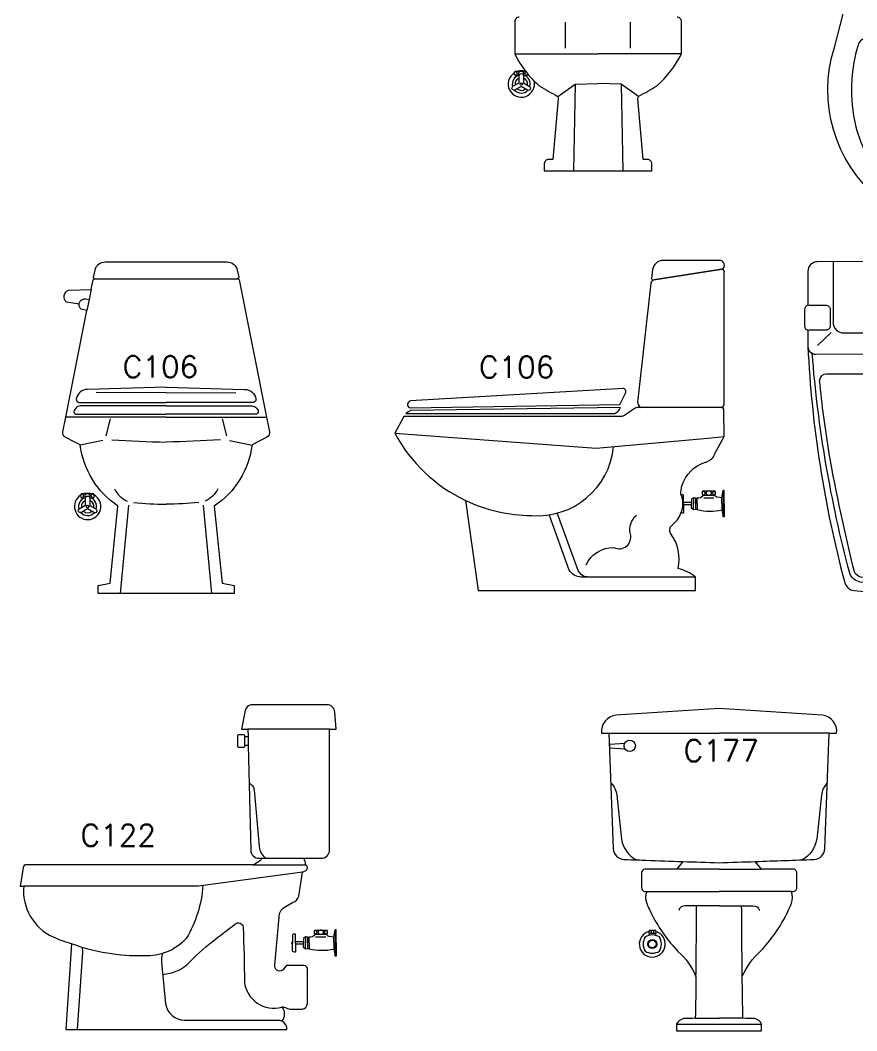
# Model space of a CAD drawing. Header units: inches. Extents: x -2548 to -2391, y 2200 to 2352.
# Drawn here: x -2435.884 to -2432.027, y 2323.943 to 2328.603 of the extents above; entities that cross this region are included whole.
import ezdxf
from ezdxf.enums import TextEntityAlignment as Align

# ---------------------------------------------------------------- set-up
doc = ezdxf.new("R2010")
doc.units = ezdxf.units.IN
doc.header["$MEASUREMENT"] = 0
for name, color, linetype in [('WC-DET1', 15, 'Continuous'), ('WC-DET2', 10, 'Continuous'), ('WC-OUT', 7, 'Continuous'), ('WC-SERIAL', 4, 'Continuous')]:
    doc.layers.add(name, color=color, linetype=linetype)
doc.styles.add('ROMANS', font='romans', dxfattribs={"height": 0.1})

msp = doc.modelspace()

# ---------------------------------------------------------------- linework, layer by layer
at = {"layer": 'WC-DET1', "color": 1}
for p, q in [((-2432.64969, 2327.45405), (-2432.96315, 2327.40496)), ((-2431.77668, 2326.97069), (-2432.16852, 2326.97087))]:
    msp.add_line(p, q, dxfattribs=at)
msp.add_lwpolyline([(-2431.57668, 2328.469, 0.0145019), (-2431.5847, 2328.49549, 0.1976894), (-2431.60667, 2328.51656, 0.0934371), (-2431.80173, 2328.55361, 0.0934371), (-2431.99679, 2328.51656, 0.1976894), (-2432.01876, 2328.49549, 0.0145019), (-2432.02678, 2328.469, 0.0663779), (-2432.05174, 2328.2818, 0.0663779), (-2432.02678, 2328.09461, 0.0789395), (-2431.96534, 2327.958, 0.1071612), (-2431.87334, 2327.86752, 0.1418281), (-2431.80173, 2327.84679, 0.1418281), (-2431.73012, 2327.86752, 0.1071612), (-2431.63812, 2327.958, 0.0789395), (-2431.57668, 2328.09461, 0.0663779), (-2431.55171, 2328.2818, 0.0663779)], format="xyb", close=True, dxfattribs=at)
for points in [[(-2433.6039, 2328.44759), (-2433.22002, 2328.44759)], [(-2432.83613, 2328.44759), (-2433.22002, 2328.44759)], [(-2433.60302, 2328.36767), (-2433.55453, 2328.36767)], [(-2433.40602, 2328.25054), (-2433.32634, 2328.30732), (-2433.22002, 2328.31054)], [(-2433.32634, 2328.30732), (-2433.33402, 2327.90854)], [(-2433.03402, 2328.25054), (-2433.11369, 2328.30732), (-2433.22002, 2328.31054)], [(-2433.11369, 2328.30732), (-2433.10602, 2327.90854)], [(-2435.55767, 2327.36044), (-2435.56672, 2327.31515)], [(-2435.56672, 2327.31515), (-2435.57696, 2327.26386)], [(-2435.21171, 2326.77251), (-2435.67371, 2326.77251)], [(-2435.46971, 2326.76451), (-2435.48971, 2326.68651)], [(-2435.21156, 2326.77251), (-2434.74956, 2326.77251)], [(-2434.95356, 2326.76451), (-2434.93356, 2326.68651)], [(-2434.15701, 2326.69825), (-2433.22915, 2326.62903), (-2432.69683, 2326.67775)], [(-2435.50371, 2326.66451), (-2435.60771, 2326.64251)], [(-2434.91956, 2326.66451), (-2434.81556, 2326.64251)], [(-2432.69683, 2326.67775), (-2432.63915, 2326.68303)], [(-2435.60256, 2326.41964), (-2435.54676, 2326.41964)], [(-2432.73715, 2326.43216), (-2432.68135, 2326.43216)], [(-2432.64915, 2326.39976), (-2432.64315, 2326.43376)], [(-2432.63915, 2326.37303), (-2432.63915, 2326.43376), (-2432.64315, 2326.43376)], [(-2435.42171, 2325.95851), (-2435.38371, 2326.36651)], [(-2435.00156, 2325.95851), (-2435.03956, 2326.36651)], [(-2432.78895, 2326.37816), (-2432.82655, 2326.37816)], [(-2432.78895, 2326.36736), (-2432.82655, 2326.36736)], [(-2432.77935, 2326.40096), (-2432.78895, 2326.39336), (-2432.78895, 2326.37276)], [(-2432.77935, 2326.34456), (-2432.78895, 2326.35216), (-2432.78895, 2326.37276)], [(-2432.76935, 2326.39916), (-2432.77935, 2326.40096), (-2432.77935, 2326.37255)], [(-2432.76935, 2326.34595), (-2432.77935, 2326.34456), (-2432.77935, 2326.37255)], [(-2432.76308, 2326.34595), (-2432.76935, 2326.34595), (-2432.76935, 2326.39916), (-2432.76308, 2326.39916)], [(-2432.64915, 2326.37303), (-2432.64915, 2326.39976)], [(-2432.64915, 2326.37303), (-2432.64915, 2326.34631)], [(-2432.63915, 2326.37303), (-2432.63915, 2326.31231), (-2432.64315, 2326.31231)], [(-2432.64915, 2326.34631), (-2432.64315, 2326.31231)], [(-2434.45843, 2325.33405), (-2434.83443, 2325.33405)], [(-2433.1701, 2325.31464), (-2432.66201, 2325.31464)], [(-2432.15391, 2325.31464), (-2432.66201, 2325.31464)], [(-2433.09468, 2325.24079), (-2433.16607, 2325.24664), (-2433.16607, 2325.26464), (-2433.09657, 2325.26966)], [(-2434.58243, 2324.67405), (-2435.06243, 2324.61005)], [(-2435.06243, 2324.61005), (-2435.86843, 2324.61005)], [(-2432.99594, 2324.58464), (-2432.66201, 2324.58464)], [(-2432.32807, 2324.58464), (-2432.66201, 2324.58464)], [(-2434.43843, 2324.37477), (-2434.43243, 2324.40877)], [(-2434.42843, 2324.34805), (-2434.42843, 2324.40877), (-2434.43243, 2324.40877)], [(-2434.56863, 2324.37597), (-2434.57823, 2324.36837), (-2434.57823, 2324.34777)], [(-2434.55863, 2324.37417), (-2434.56863, 2324.37597), (-2434.56863, 2324.34757)], [(-2434.55235, 2324.32097), (-2434.55863, 2324.32097), (-2434.55863, 2324.37417), (-2434.55235, 2324.37417)], [(-2434.52643, 2324.40717), (-2434.47063, 2324.40717)], [(-2434.43843, 2324.34805), (-2434.43843, 2324.37477)], [(-2432.98307, 2324.39264), (-2432.98507, 2324.39264), (-2432.98507, 2324.40064)], [(-2432.98307, 2324.38321), (-2432.98307, 2324.39264), (-2432.95607, 2324.39264), (-2432.95607, 2324.38299)], [(-2432.95407, 2324.40037), (-2432.95407, 2324.39264), (-2432.95607, 2324.39264)], [(-2434.57823, 2324.35317), (-2434.61583, 2324.35317)], [(-2434.57823, 2324.34237), (-2434.61583, 2324.34237)], [(-2434.56863, 2324.31957), (-2434.57823, 2324.32717), (-2434.57823, 2324.34777)], [(-2434.55863, 2324.32097), (-2434.56863, 2324.31957), (-2434.56863, 2324.34757)], [(-2434.43843, 2324.34805), (-2434.43843, 2324.32132)], [(-2434.43843, 2324.32132), (-2434.43243, 2324.28732)], [(-2434.42843, 2324.34805), (-2434.42843, 2324.28732), (-2434.43243, 2324.28732)], [(-2432.85807, 2323.97264), (-2432.46607, 2323.97264)]]:
    msp.add_lwpolyline(points, dxfattribs=at)
for points in [[(-2433.58949, 2328.34727), (-2433.60302, 2328.34727, -0.5105686)], [(-2433.58322, 2328.31478), (-2433.58322, 2328.34707, -1), (-2433.56402, 2328.34707), (-2433.56402, 2328.31339)], [(-2433.54722, 2328.34727), (-2433.55855, 2328.34727, -0.5105686)], [(-2433.57482, 2328.29746), (-2433.60278, 2328.28131, -1), (-2433.61238, 2328.29794), (-2433.58322, 2328.31478)], [(-2433.56402, 2328.31339), (-2433.53605, 2328.29725, -1), (-2433.54565, 2328.28062), (-2433.57482, 2328.29746)], [(-2432.13668, 2327.48887), (-2432.13668, 2327.21087, 0.4142136), (-2432.08668, 2327.16087), (-2431.77668, 2327.16069)], [(-2432.96315, 2327.40496), (-2432.64969, 2327.45405, -0.5921693)], [(-2435.61295, 2327.29301, -0.4170531), (-2435.58356, 2327.31851), (-2435.56672, 2327.31515)], [(-2432.24822, 2327.28887), (-2432.17022, 2327.28887, -0.4142136), (-2432.15022, 2327.26887), (-2432.15022, 2327.19287, -0.4142136), (-2432.17022, 2327.17287), (-2432.24822, 2327.17287, -0.4142136)], [(-2432.25268, 2327.09887, 0.4142136), (-2432.21668, 2327.06287), (-2431.77668, 2327.06469)], [(-2431.77668, 2326.02785), (-2432.00882, 2326.03454, -0.2341816), (-2432.03794, 2326.05873, -0.0177949), (-2432.15439, 2326.60527, -0.0148844), (-2432.19892, 2326.9426, -0.0203758)], [(-2435.21171, 2326.91051), (-2435.57371, 2326.90051, 0.3699241), (-2435.62571, 2326.85651, 0.4248069), (-2435.61371, 2326.84051), (-2435.21163, 2326.84051)], [(-2435.21156, 2326.91051), (-2434.84956, 2326.90051, -0.3699241), (-2434.79756, 2326.85651, -0.4248069), (-2434.80956, 2326.84051), (-2435.21163, 2326.84051)], [(-2435.21171, 2326.82451), (-2435.59371, 2326.82451, 0.3602223), (-2435.63571, 2326.80251, 0.4588788), (-2435.62771, 2326.78651), (-2435.21171, 2326.78651)], [(-2435.21156, 2326.82451), (-2434.82956, 2326.82451, -0.3602223), (-2434.78756, 2326.80251, -0.4588788), (-2434.79556, 2326.78651), (-2435.21156, 2326.78651)], [(-2432.65315, 2326.81703), (-2433.02115, 2326.81703, 0.1525224)], [(-2432.65315, 2326.81703), (-2433.02115, 2326.81703, -0.3620499)], [(-2435.46171, 2326.66851, 0.0027716), (-2435.21171, 2326.65651, 50.3109851)], [(-2434.96156, 2326.66851, -0.0027716), (-2435.21156, 2326.65651, -50.3109851)], [(-2433.83158, 2326.38833, 0.1099617), (-2433.52715, 2326.31903, 0.4098397), (-2433.14874, 2326.63632, -1.0037016)], [(-2435.44971, 2326.44251, 0.1732137), (-2435.39171, 2326.38451, -4.4470884)], [(-2434.97356, 2326.44251, -0.1732137), (-2435.03156, 2326.38451, 4.4470884)], [(-2432.82655, 2326.37156), (-2432.82655, 2326.41376), (-2432.83115, 2326.41376, 0.1590031), (-2432.83646, 2326.41203)], [(-2432.73275, 2326.41176), (-2432.73715, 2326.41176, -0.3495628), (-2432.76308, 2326.39905, 26.656849)], [(-2432.68615, 2326.41176), (-2432.73275, 2326.41176, -0.5105686)], [(-2432.64915, 2326.39976), (-2432.67174, 2326.40288, -0.3197836), (-2432.68115, 2326.41176), (-2432.68615, 2326.41176, -0.5105686)], [(-2435.57436, 2326.34943), (-2435.60232, 2326.33328, -1), (-2435.61192, 2326.34991), (-2435.58276, 2326.36675)], [(-2435.58903, 2326.39924), (-2435.60256, 2326.39924, -0.5105686)], [(-2435.58276, 2326.36675), (-2435.58276, 2326.39904, -1), (-2435.56356, 2326.39904), (-2435.56356, 2326.36536)], [(-2435.56356, 2326.36536), (-2435.53559, 2326.34922, -1), (-2435.54519, 2326.33259), (-2435.57436, 2326.34943)], [(-2435.54676, 2326.39924), (-2435.55809, 2326.39924, -0.5105686)], [(-2435.36171, 2326.37851, 0.0218221), (-2435.21171, 2326.37051, 15.985272)], [(-2435.06156, 2326.37851, -0.0218221), (-2435.21156, 2326.37051, -15.985272)], [(-2432.82655, 2326.37276), (-2432.82655, 2326.33036), (-2432.83115, 2326.33036, -0.1777681), (-2432.83697, 2326.33249)], [(-2432.77115, 2326.03503), (-2433.29915, 2326.03503, -0.2685908), (-2433.35315, 2326.06703), (-2433.4448, 2326.31952)], [(-2433.26315, 2326.03503, -0.3104598), (-2433.31115, 2326.06503), (-2433.40693, 2326.32725)], [(-2433.27515, 2326.09103, -0.3019853), (-2433.14715, 2326.17103, 0.6481799), (-2433.07115, 2326.23303, -0.2739248), (-2433.04315, 2326.32103, -0.4773563)], [(-2432.76308, 2326.34595, 0.1152916), (-2432.64886, 2326.34469, 6.8307177)], [(-2434.84843, 2325.26005), (-2434.84843, 2325.29805, 0.4142136)], [(-2434.83359, 2325.29805), (-2434.8327, 2325.26005, 0.4063742)], [(-2434.82875, 2325.08602, -0.22867), (-2434.80643, 2325.05405), (-2434.78325, 2324.79188, 0.2002592), (-2434.75243, 2324.73805, 0.8874937)], [(-2433.16137, 2325.0851, -0.1884805), (-2433.13394, 2325.02864), (-2433.11194, 2324.82664, 0.2381687), (-2433.04353, 2324.73079, -4.9783916)], [(-2432.16264, 2325.0851, 0.1884805), (-2432.19007, 2325.02864), (-2432.21207, 2324.82664, -0.2381687), (-2432.28048, 2324.73079, 4.9783916)], [(-2434.77043, 2324.73805), (-2434.57643, 2324.73805, -0.1201753)], [(-2434.81043, 2324.70805), (-2434.56843, 2324.70805, -0.5247282)], [(-2432.66194, 2324.68864), (-2432.85737, 2324.68864, 0.4142136)], [(-2432.66207, 2324.68864), (-2432.46664, 2324.68864, -0.4142136)], [(-2435.04245, 2324.61269, -0.1194084), (-2435.11869, 2324.36882, -0.2265074), (-2435.31446, 2324.28855, -0.0978706), (-2435.6483, 2324.34413, -0.3186819)], [(-2432.66201, 2324.51864), (-2432.81794, 2324.51864, 0.4018061), (-2432.84794, 2324.49664, -0.7951043)], [(-2432.76873, 2324.19232, 0.0021565), (-2432.76598, 2324.51864, -521.0045598)], [(-2432.66201, 2324.51864), (-2432.50607, 2324.51864, -0.4018061), (-2432.47607, 2324.49664, 0.7951043)], [(-2432.55528, 2324.19232, -0.0021565), (-2432.55803, 2324.51864, 521.0045598)], [(-2435.22759, 2324.20295), (-2435.18643, 2324.21005, 0.1124223), (-2435.11243, 2324.25005, -0.0384048), (-2434.99843, 2324.35405, -0.0035456), (-2434.89443, 2324.43405, -0.6377587), (-2434.85643, 2324.42005, -0.0068144), (-2434.85043, 2324.16805, 0.4643293), (-2434.67868, 2324.05197, 0.0005438), (-2434.67843, 2324.05205, -0.0283628), (-2434.67598, 2324.0526, 0.0766093)], [(-2434.61583, 2324.34657), (-2434.61583, 2324.38877), (-2434.62043, 2324.38877, 0.4142136), (-2434.62943, 2324.37977), (-2434.62943, 2324.34657)], [(-2434.52203, 2324.38677), (-2434.52643, 2324.38677, -0.3495628), (-2434.55235, 2324.37406, 26.656849)], [(-2434.47543, 2324.38677), (-2434.52203, 2324.38677, -0.5105686)], [(-2434.43843, 2324.37477), (-2434.46102, 2324.37789, -0.3197836), (-2434.47043, 2324.38677), (-2434.47543, 2324.38677, -0.5105686)], [(-2433.00279, 2324.37536, 0.2815744), (-2433.00279, 2324.30991, 3.5514596)], [(-2432.93735, 2324.37536, 0.2815744), (-2433.00279, 2324.37536, 3.5514596)], [(-2432.93735, 2324.30991, 0.2815744), (-2432.93735, 2324.37536, 3.5514596)], [(-2435.5998, 2324.32699, -0.1132505), (-2435.59717, 2324.30549), (-2435.62144, 2323.94805)], [(-2434.61583, 2324.34777), (-2434.61583, 2324.30537), (-2434.62043, 2324.30537, -0.4142136), (-2434.62943, 2324.31437), (-2434.62943, 2324.34777)], [(-2434.55235, 2324.32097, 0.1152916), (-2434.43814, 2324.3197, 6.8307177)], [(-2435.22845, 2324.299, 0.0869776), (-2435.23288, 2324.25983), (-2435.21487, 2324.06635, 0.3543923), (-2435.12643, 2323.99205), (-2434.70243, 2323.99205, -0.1802286), (-2434.67686, 2323.98633, -10.6704943)], [(-2433.00279, 2324.30991, 0.2815744), (-2432.93735, 2324.30991, 3.5514596)], [(-2432.77166, 2324.00025, -0.0087221), (-2432.66194, 2324.00064, -135.275685)], [(-2432.55235, 2324.00025, 0.0087221), (-2432.66207, 2324.00064, 135.275685)]]:
    msp.add_lwpolyline(points, format="xyb", dxfattribs=at)
for centre, radius in [((-2433.57402, 2328.30854), 0.006), ((-2435.57356, 2326.36051), 0.006), ((-2433.07407, 2325.25664), 0.026), ((-2432.97007, 2324.34264), 0.02128)]:
    msp.add_circle(centre, radius, dxfattribs=at)
for centre, radius, start, end in [((-2433.57402, 2328.30854), 0.06072, 76.81824, 103.18176), ((-2433.57402, 2328.30854), 0.06072, 122.03079, 13.45785), ((-2433.57402, 2328.30854), 0.0417, 102.38434, 196.4259), ((-2433.58942, 2328.35747), 0.017, 143.1301, 216.8699), ((-2433.57402, 2328.30854), 0.02921, 108.36093, 189.97724), ((-2433.57402, 2328.30854), 0.0417, 342.38434, 76.4259), ((-2433.57402, 2328.30854), 0.02921, 348.36093, 69.97724), ((-2433.56082, 2328.35747), 0.017, 323.1301, 350.18253), ((-2433.57402, 2328.30854), 0.0417, 222.38434, 316.4259), ((-2433.57402, 2328.30854), 0.02921, 228.36093, 309.97724), ((-2432.16881, 2326.9407), 0.03017, 89.44226, 176.38199), ((-2435.57356, 2326.36051), 0.06072, 122.03079, 60.70315), ((-2435.58896, 2326.40944), 0.017, 143.1301, 216.8699), ((-2435.57356, 2326.36051), 0.06072, 76.81824, 103.18176), ((-2435.56036, 2326.40944), 0.017, 323.1301, 36.8699), ((-2432.72355, 2326.42196), 0.017, 143.1301, 216.8699), ((-2432.69495, 2326.42196), 0.017, 323.1301, 36.8699), ((-2435.57356, 2326.36051), 0.0417, 102.38434, 196.4259), ((-2435.57356, 2326.36051), 0.02921, 108.36093, 189.97724), ((-2435.57356, 2326.36051), 0.0417, 342.38434, 76.4259), ((-2435.57356, 2326.36051), 0.02921, 348.36093, 69.97724), ((-2435.57356, 2326.36051), 0.0417, 222.38434, 316.4259), ((-2435.57356, 2326.36051), 0.02921, 228.36093, 309.97724), ((-2423.33304, 2595.95005), 271.39299, 267.9948039, 268.030105), ((-2441.99097, 2595.95005), 271.39299, 271.969895, 272.0051961), ((-2434.51283, 2324.39697), 0.017, 143.1301, 216.8699), ((-2434.48423, 2324.39697), 0.017, 323.1301, 36.8699), ((-2434.62647, 2324.34777), 0.00665, 118.69866, 241.30134)]:
    msp.add_arc(centre, radius, start, end, dxfattribs=at)
at = {"layer": 'WC-DET2', "color": 1}
for p, q in [((-2432.97707, 2324.40464), (-2432.97507, 2324.40264)), ((-2432.97507, 2324.40264), (-2432.97307, 2324.40464)), ((-2432.96607, 2324.40464), (-2432.96407, 2324.40264)), ((-2432.96407, 2324.40264), (-2432.96207, 2324.40464))]:
    msp.add_line(p, q, dxfattribs=at)
for points in [[(-2433.37002, 2328.47454), (-2433.37002, 2328.59454)], [(-2433.07002, 2328.47454), (-2433.07002, 2328.59454)], [(-2432.14468, 2327.16287), (-2432.20868, 2327.10287)], [(-2435.21171, 2326.88451), (-2435.53371, 2326.88651)], [(-2435.21156, 2326.88451), (-2434.88956, 2326.88651)], [(-2432.64315, 2326.43376), (-2432.64315, 2326.37303)], [(-2432.76308, 2326.37303), (-2432.76308, 2326.39916)], [(-2432.76308, 2326.37303), (-2432.76308, 2326.34595)], [(-2432.73315, 2326.40016), (-2432.68615, 2326.40016)], [(-2432.64315, 2326.31231), (-2432.64315, 2326.37303)], [(-2434.43243, 2324.40877), (-2434.43243, 2324.34805)], [(-2434.55235, 2324.34805), (-2434.55235, 2324.37417)], [(-2434.52243, 2324.37517), (-2434.47543, 2324.37517)], [(-2432.97707, 2324.39264), (-2432.97507, 2324.39464), (-2432.97307, 2324.39264)], [(-2432.97507, 2324.40264), (-2432.97507, 2324.39464)], [(-2432.96607, 2324.39264), (-2432.96407, 2324.39464), (-2432.96207, 2324.39264)], [(-2432.96407, 2324.40264), (-2432.96407, 2324.39464)], [(-2434.55235, 2324.34805), (-2434.55235, 2324.32097)], [(-2434.43243, 2324.28732), (-2434.43243, 2324.34805)]]:
    msp.add_lwpolyline(points, dxfattribs=at)
for points in [[(-2433.60375, 2328.34832, 0.0550683), (-2433.60001, 2328.34904, 0.0854193), (-2433.59603, 2328.35106, 0.1061728), (-2433.59326, 2328.35422, 0.1276115), (-2433.59242, 2328.35747, 0.1276115), (-2433.59326, 2328.36072, 0.1061728), (-2433.59603, 2328.36388, 0.0854193), (-2433.60001, 2328.3659, 0.0550683), (-2433.60375, 2328.36661, 0.0749244)], [(-2433.57512, 2328.36667, 0.0749244), (-2433.58023, 2328.3659, 0.0854193), (-2433.58421, 2328.36388, 0.1061728), (-2433.58697, 2328.36072, 0.1276115), (-2433.58782, 2328.35747, 0.1276115), (-2433.58697, 2328.35422, 0.1061728), (-2433.58421, 2328.35106, 0.0335494), (-2433.58272, 2328.3501, 0.0749244)], [(-2433.56522, 2328.35172, 0.0797957), (-2433.56326, 2328.35422, 0.1276115), (-2433.56242, 2328.35747, 0.1276115), (-2433.56326, 2328.36072, 0.1061728), (-2433.56603, 2328.36388, 0.0854193), (-2433.57001, 2328.3659, 0.0749244), (-2433.57512, 2328.36667, 0.0749244)], [(-2433.54649, 2328.34832, -0.0550683), (-2433.55023, 2328.34904, -0.0854193), (-2433.55421, 2328.35106, -0.1061728), (-2433.55697, 2328.35422, -0.1276115), (-2433.55782, 2328.35747, -0.1276115), (-2433.55697, 2328.36072, -0.1061728), (-2433.55421, 2328.36388, -0.0394552), (-2433.55245, 2328.36498, -0.0550683)], [(-2431.77692, 2326.00514), (-2432.01133, 2326.01185, -0.2543233), (-2432.05955, 2326.05152, -0.0000638), (-2432.06003, 2326.05347, -0.04487), (-2432.23299, 2327.06677)], [(-2435.60329, 2326.40029, 0.0550683), (-2435.59955, 2326.40101, 0.0854193), (-2435.59557, 2326.40303, 0.1061728), (-2435.5928, 2326.40619, 0.1276115), (-2435.59196, 2326.40944, 0.1276115), (-2435.5928, 2326.41269, 0.1061728), (-2435.59557, 2326.41585, 0.0854193), (-2435.59955, 2326.41787, 0.0550683), (-2435.60329, 2326.41858, 0.0749244)], [(-2435.57466, 2326.41864, 0.0749244), (-2435.57977, 2326.41787, 0.0854193), (-2435.58375, 2326.41585, 0.1061728), (-2435.58651, 2326.41269, 0.1276115), (-2435.58736, 2326.40944, 0.1276115), (-2435.58651, 2326.40619, 0.1061728), (-2435.58375, 2326.40303, 0.0335494), (-2435.58227, 2326.40207, 0.0749244)], [(-2435.56476, 2326.4037, 0.0797957), (-2435.5628, 2326.40619, 0.1276115), (-2435.56196, 2326.40944, 0.1276115), (-2435.5628, 2326.41269, 0.1061728), (-2435.56557, 2326.41585, 0.0854193), (-2435.56955, 2326.41787, 0.0749244), (-2435.57466, 2326.41864, 0.0749244)], [(-2435.54603, 2326.40029, -0.0550683), (-2435.54977, 2326.40101, -0.0854193), (-2435.55375, 2326.40303, -0.1061728), (-2435.55651, 2326.40619, -0.1276115), (-2435.55736, 2326.40944, -0.1276115), (-2435.55651, 2326.41269, -0.1061728), (-2435.55375, 2326.41585, -0.0854193), (-2435.54977, 2326.41787, -0.0550683), (-2435.54603, 2326.41858, -0.0749244)], [(-2432.73788, 2326.41281, 0.0550683), (-2432.73414, 2326.41353, 0.0854193), (-2432.73016, 2326.41555, 0.1061728), (-2432.72739, 2326.4187, 0.1276115), (-2432.72655, 2326.42196, 0.1276115), (-2432.72739, 2326.42521, 0.1061728), (-2432.73016, 2326.42837, 0.0854193), (-2432.73414, 2326.43039, 0.0550683), (-2432.73788, 2326.4311, 0.0749244)], [(-2432.68062, 2326.41281, -0.0550683), (-2432.68436, 2326.41353, -0.0854193), (-2432.68834, 2326.41555, -0.1061728), (-2432.69111, 2326.4187, -0.1276115), (-2432.69195, 2326.42196, -0.1276115), (-2432.69111, 2326.42521, -0.1061728), (-2432.68834, 2326.42837, -0.0854193), (-2432.68436, 2326.43039, -0.0550683), (-2432.68062, 2326.4311, -0.0749244)], [(-2434.52716, 2324.38782, 0.0550683), (-2434.52342, 2324.38854, 0.0854193), (-2434.51944, 2324.39056, 0.1061728), (-2434.51667, 2324.39372, 0.1276115), (-2434.51583, 2324.39697, 0.1276115), (-2434.51667, 2324.40022, 0.1061728), (-2434.51944, 2324.40338, 0.0854193), (-2434.52342, 2324.4054, 0.0550683), (-2434.52716, 2324.40612, 0.0749244)], [(-2434.4699, 2324.38782, -0.0550683), (-2434.47364, 2324.38854, -0.0854193), (-2434.47762, 2324.39056, -0.1061728), (-2434.48038, 2324.39372, -0.1276115), (-2434.48123, 2324.39697, -0.1276115), (-2434.48038, 2324.40022, -0.1061728), (-2434.47762, 2324.40338, -0.0854193), (-2434.47364, 2324.4054, -0.0550683), (-2434.4699, 2324.40612, -0.0749244)]]:
    msp.add_lwpolyline(points, format="xyb", dxfattribs=at)
for points in [[(-2432.70925, 2326.43116, 0.0749244), (-2432.71436, 2326.43039, 0.0854193), (-2432.71834, 2326.42837, 0.1061728), (-2432.72111, 2326.42521, 0.1276115), (-2432.72195, 2326.42196, 0.1276115), (-2432.72111, 2326.4187, 0.1061728), (-2432.71834, 2326.41555, 0.0854193), (-2432.71436, 2326.41353, 0.0749244), (-2432.70925, 2326.41276, 0.0749244), (-2432.70414, 2326.41353, 0.0854193), (-2432.70016, 2326.41555, 0.1061728), (-2432.69739, 2326.4187, 0.1276115), (-2432.69655, 2326.42196, 0.1276115), (-2432.69739, 2326.42521, 0.1061728), (-2432.70016, 2326.42837, 0.0854193), (-2432.70414, 2326.43039, 0.0749244)], [(-2434.49853, 2324.40617, 0.0749244), (-2434.50364, 2324.4054, 0.0854193), (-2434.50762, 2324.40338, 0.1061728), (-2434.51038, 2324.40022, 0.1276115), (-2434.51123, 2324.39697, 0.1276115), (-2434.51038, 2324.39372, 0.1061728), (-2434.50762, 2324.39056, 0.0854193), (-2434.50364, 2324.38854, 0.0749244), (-2434.49853, 2324.38777, 0.0749244), (-2434.49342, 2324.38854, 0.0854193), (-2434.48944, 2324.39056, 0.1061728), (-2434.48667, 2324.39372, 0.1276115), (-2434.48583, 2324.39697, 0.1276115), (-2434.48667, 2324.40022, 0.1061728), (-2434.48944, 2324.40338, 0.0854193), (-2434.49342, 2324.4054, 0.0749244)]]:
    msp.add_lwpolyline(points, format="xyb", close=True, dxfattribs=at)
msp.add_circle((-2432.97007, 2324.34264), 0.01728, dxfattribs=at)
at = {"layer": 'WC-OUT', "color": 1}
msp.add_line((-2435.53971, 2327.41051), (-2434.88356, 2327.41051), dxfattribs=at)
for points in [[(-2432.02369, 2328.89121), (-2432.15373, 2328.88787), (-2432.15373, 2328.8468), (-2432.21373, 2328.8468), (-2432.21373, 2328.8548), (-2432.28373, 2328.8548), (-2432.28373, 2328.8708), (-2432.21373, 2328.8708), (-2432.21373, 2328.88632), (-2432.2944, 2328.88421, -0.4025469), (-2432.34247, 2328.9341), (-2432.33891, 2329.24801, -0.4071578), (-2432.28892, 2329.2968), (-2431.80173, 2329.2968), (-2431.31454, 2329.2968, -0.4071578), (-2431.26455, 2329.24801), (-2431.26099, 2328.9341, -0.4207083), (-2431.31216, 2328.88419), (-2431.57977, 2328.89121), (-2431.47338, 2328.47688, -0.3045351), (-2431.67564, 2327.7813, -0.289479), (-2431.92782, 2327.7813, -0.3045351), (-2432.13008, 2328.47688)], [(-2434.87449, 2327.40498), (-2434.74956, 2326.77251), (-2434.73502, 2326.70469, -0.3407278), (-2434.7466, 2326.68045), (-2434.81556, 2326.64451, -0.2179449), (-2434.98956, 2326.36251), (-2434.95356, 2326.00651), (-2434.89756, 2325.99651), (-2434.89756, 2325.95851), (-2435.21163, 2325.95851), (-2435.52571, 2325.95851), (-2435.52571, 2325.99651), (-2435.46971, 2326.00651), (-2435.43371, 2326.36251, -0.2179449), (-2435.60771, 2326.64451), (-2435.61095, 2326.6462), (-2435.63248, 2326.65742), (-2435.67666, 2326.68045, -0.3407278), (-2435.68824, 2326.70469), (-2435.67371, 2326.77251), (-2435.57696, 2327.26386), (-2435.60356, 2327.27051, -0.2348219), (-2435.61295, 2327.29301), (-2435.67156, 2327.30251, -0.5757744), (-2435.65956, 2327.35851), (-2435.55767, 2327.36044), (-2435.54877, 2327.40498, -0.2736782), (-2435.53971, 2327.41051), (-2435.54035, 2327.41051, -0.4747931), (-2435.54623, 2327.41772), (-2435.53957, 2327.45016, -0.3561225), (-2435.49255, 2327.48851), (-2435.21171, 2327.48851), (-2434.93071, 2327.48851, -0.3561225), (-2434.88369, 2327.45016), (-2434.87703, 2327.41772, -0.4747931), (-2434.88291, 2327.41051), (-2434.88356, 2327.41051, -0.2736782)], [(-2434.11515, 2326.77514), (-2434.15701, 2326.69825, 0.1604097), (-2433.83158, 2326.38833), (-2433.77315, 2325.97303), (-2432.77115, 2325.97303), (-2432.77115, 2326.03503, 0.1), (-2432.85115, 2326.07503, 0.2184694), (-2432.88515, 2326.23503, -0.3576527), (-2432.87915, 2326.27503, 0.1487562), (-2432.83813, 2326.32973, 0.2090258), (-2432.83822, 2326.41629, -0.0993512), (-2432.83315, 2326.45503, -0.2499602), (-2432.72515, 2326.56503, 0.0298966), (-2432.71915, 2326.56624), (-2432.69683, 2326.57872, 0.1298881), (-2432.68315, 2326.60103), (-2432.63915, 2326.68303), (-2432.63961, 2326.80512, 0.4119962), (-2432.65161, 2326.81703), (-2432.65315, 2326.81703, 0.4142136), (-2432.63915, 2326.83103), (-2432.63915, 2327.43826, 0.5921693), (-2432.64969, 2327.45405, 0.8325987), (-2432.66115, 2327.49503), (-2432.92101, 2327.49503, 0.3791603), (-2432.96866, 2327.45283), (-2432.97375, 2327.41101, 0.3856507), (-2432.96498, 2327.40456, -0.0292847), (-2432.96315, 2327.40496, -0.0579327), (-2432.96498, 2327.40456, 0.304436), (-2432.97651, 2327.39096), (-2433.03715, 2326.85303, 0.2630761), (-2433.03001, 2326.8236, 0.0903667), (-2433.02115, 2326.81703), (-2433.03703, 2326.81703, 0.1525224), (-2433.05183, 2326.81241), (-2433.099, 2326.77976, -0.1525224), (-2433.1138, 2326.77514)], [(-2431.30068, 2327.09887), (-2431.30068, 2327.44487, 0.4117473), (-2431.34431, 2327.48887), (-2431.77668, 2327.49069), (-2432.20905, 2327.48887, 0.4117473), (-2432.25268, 2327.44487), (-2432.25268, 2327.28836, 0.3497414), (-2432.26822, 2327.26887), (-2432.26822, 2327.19287, 0.3497414), (-2432.25268, 2327.17337), (-2432.25268, 2327.09887, 0.053479), (-2432.08268, 2326.00887, 0.308223), (-2432.04068, 2325.97287, 0.0143006), (-2431.77668, 2325.9549, 0.0143006), (-2431.51268, 2325.97287, 0.308223), (-2431.47068, 2326.00887, 0.053479)], [(-2433.11915, 2326.83103), (-2433.09288, 2326.88357, 0.5225153), (-2433.10515, 2326.90503), (-2434.0845, 2326.84695, 0.8314115), (-2434.08715, 2326.81503)], [(-2434.08715, 2326.80303, -0.0672619), (-2434.10715, 2326.78903), (-2433.14315, 2326.78903, 0.1832841), (-2433.11715, 2326.81703)], [(-2435.85653, 2324.70805, 0.3675687), (-2435.87034, 2324.6963), (-2435.88443, 2324.61005), (-2435.86843, 2324.61005, 0.318395), (-2435.73267, 2324.3755, 0.0276058), (-2435.64836, 2324.34415), (-2435.67443, 2323.94805), (-2434.65443, 2323.94805, 0.284714), (-2434.67686, 2323.98633, 0.3288999), (-2434.67598, 2324.0526, -0.2142175), (-2434.65843, 2324.04805, 0.0784614), (-2434.63443, 2324.04205), (-2434.58443, 2324.04205, 0.3699241), (-2434.56043, 2324.06837), (-2434.56043, 2324.23205, 0.3550406), (-2434.58243, 2324.24405), (-2434.65643, 2324.24405), (-2434.67443, 2324.22205, -0.700058), (-2434.71043, 2324.24605), (-2434.69043, 2324.46605, -0.2777078), (-2434.66643, 2324.51205), (-2434.62843, 2324.53405, 0.2424366), (-2434.60043, 2324.56405), (-2434.58302, 2324.67372), (-2434.56443, 2324.68405, 0.516196), (-2434.56843, 2324.70805, 0.1250915), (-2434.57643, 2324.73805), (-2434.51643, 2324.73805), (-2434.49643, 2324.73805, 0.4142136), (-2434.45843, 2324.77605), (-2434.45843, 2325.33405), (-2434.42843, 2325.33405), (-2434.43404, 2325.41261, 0.393479), (-2434.46995, 2325.44605), (-2434.64743, 2325.44605), (-2434.81291, 2325.44605, 0.393479), (-2434.84881, 2325.41261), (-2434.86443, 2325.33405), (-2434.83443, 2325.33405), (-2434.83359, 2325.29805), (-2434.84843, 2325.29805), (-2434.84843, 2325.30205, 0.4142136), (-2434.85443, 2325.30805), (-2434.87643, 2325.30805, 0.4142136), (-2434.88243, 2325.30205), (-2434.88243, 2325.25605, 0.4142136), (-2434.87643, 2325.25005), (-2434.85443, 2325.25005, 0.4142136), (-2434.84843, 2325.25605), (-2434.84843, 2325.26005), (-2434.8327, 2325.26005), (-2434.82142, 2324.77503, 0.4063742), (-2434.78343, 2324.73805), (-2434.77043, 2324.73805, -0.1674675), (-2434.78643, 2324.72205, -0.067052), (-2434.81043, 2324.70805)], [(-2432.82895, 2324.72324), (-2432.85737, 2324.68864), (-2433.00194, 2324.68864, 0.0377463), (-2433.00465, 2324.68843, 0.3706718), (-2433.01994, 2324.67064), (-2433.01994, 2324.61588), (-2433.01994, 2324.60264, 0.159221), (-2433.01647, 2324.59201, 0.2392159), (-2433.00194, 2324.58464), (-2432.99594, 2324.58464, 0.1767342), (-2432.99594, 2324.53064, 0.0210472), (-2432.9702, 2324.47516, 0.0706091), (-2432.85194, 2324.30864, -0.1129446), (-2432.76873, 2324.19232, -0.0012694), (-2432.77166, 2324.00025, 0.0043168), (-2432.82594, 2323.99864, 0.236068), (-2432.85794, 2323.97264), (-2432.85794, 2323.94264), (-2432.66194, 2323.94264), (-2432.46607, 2323.94264), (-2432.46607, 2323.97264, 0.236068), (-2432.49807, 2323.99864, 0.0043168), (-2432.55235, 2324.00025, -0.0012694), (-2432.55528, 2324.19232, -0.1129446), (-2432.47207, 2324.30864, 0.0917928), (-2432.32807, 2324.53064, 0.1767342), (-2432.32807, 2324.58464), (-2432.32207, 2324.58464, 0.4142136), (-2432.30407, 2324.60264), (-2432.30407, 2324.67064, 0.4142136), (-2432.32207, 2324.68864), (-2432.46664, 2324.68864), (-2432.49506, 2324.72324, 0.0002496), (-2432.22431, 2324.73285, 0.3924337), (-2432.17423, 2324.78288), (-2432.15396, 2325.31464), (-2432.12007, 2325.31464, 0.4129925), (-2432.18606, 2325.39789), (-2432.66201, 2325.42863), (-2433.13795, 2325.39789, 0.4129925), (-2433.20394, 2325.31464), (-2433.17005, 2325.31464), (-2433.14978, 2324.78288, 0.3924337), (-2433.0997, 2324.73285, 0.0000586), (-2433.03607, 2324.73057, 0.0000332), (-2433.00007, 2324.72928, 0.0001577)], [(-2432.95407, 2324.40037), (-2432.95407, 2324.40464), (-2432.9588, 2324.40464), (-2432.9809, 2324.40464), (-2432.98507, 2324.40464), (-2432.98507, 2324.40064, 7.5982608)]]:
    msp.add_lwpolyline(points, format="xyb", close=True, dxfattribs=at)
msp.add_lwpolyline([(-2433.58435, 2328.61654, 0.4142136), (-2433.60435, 2328.59654), (-2433.60435, 2328.52701), (-2433.60435, 2328.44853, 0.0543742), (-2433.55183, 2328.36419, 0.0294605), (-2433.51608, 2328.3238, 0.0185868), (-2433.49117, 2328.30058, 0.0083848), (-2433.40802, 2328.25254, -0.3027756), (-2433.40402, 2328.24054), (-2433.42802, 2327.96054), (-2433.44802, 2327.96054, 0.4142136), (-2433.46802, 2327.94054), (-2433.46802, 2327.90854), (-2433.22002, 2327.90854), (-2432.97202, 2327.90854), (-2432.97202, 2327.94054, 0.4142136), (-2432.99202, 2327.96054), (-2433.01202, 2327.96054), (-2433.03602, 2328.24054, -0.3027756), (-2433.03202, 2328.25254, 0.0083848), (-2432.94886, 2328.30058, 0.1027164), (-2432.83568, 2328.44853), (-2432.83568, 2328.59654, 0.4142136), (-2432.85568, 2328.61654)], format="xyb", dxfattribs=at)

# ---------------------------------------------------------------- texts
at = {"layer": 'WC-SERIAL', "color": 1, "style": 'ROMANS', "flags": 8}
for tag, text, p in [('C106', 'C106', (-2435.23756, 2327.00451)), ('C106', 'C106', (-2433.59515, 2327.00303)), ('C177', 'C177', (-2432.65207, 2325.23464)), ('C122', 'C122', (-2435.43243, 2324.84405))]:
    msp.add_attdef(tag, text=text, height=0.1, dxfattribs=at).set_placement(p, align=Align.MIDDLE)

doc.saveas('drawing.dxf')
